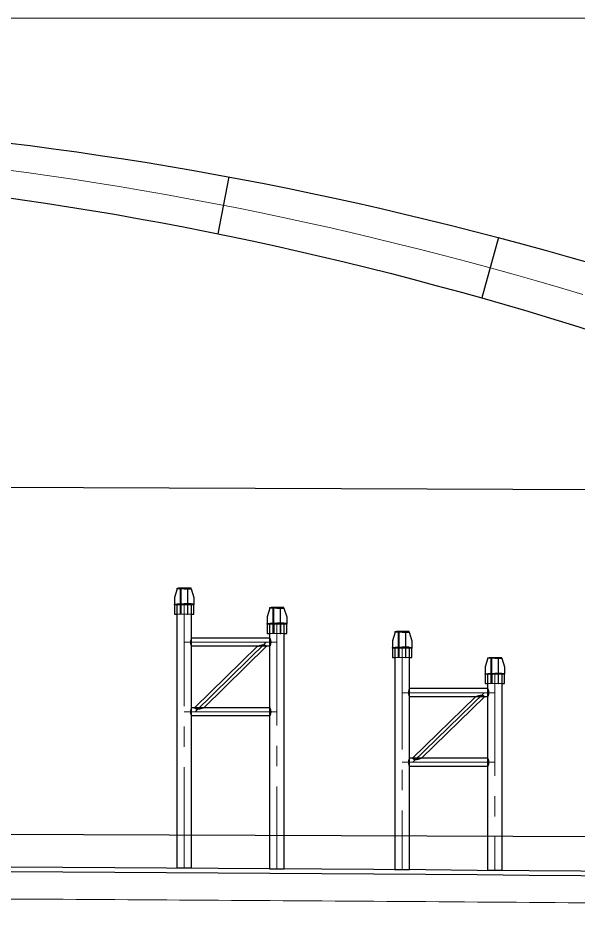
# Model space of a CAD drawing. Extents: x 1767995 to 4174245, y 542814 to 862564.
# Drawn here: x 3523723 to 3547877, y 583969 to 622752 of the extents above; entities that cross this region are included whole.
import ezdxf

# ---------------------------------------------------------------- set-up
doc = ezdxf.new("R2010")
doc.units = 0
doc.header["$LTSCALE"] = 3500
doc.linetypes.add('CENTER', pattern=[2, 1.25, -0.25, 0.25, -0.25])
doc.linetypes.add('DASHED', pattern=[0.75, 0.5, -0.25])
for name, color, linetype, lineweight in [('1粗实线', 1, 'Continuous', 30), ('3中心线', 6, 'CENTER', 18), ('4虚线', 2, 'DASHED', 18), ('5文本', 7, 'Continuous', 15), ('6标注线', 7, 'Continuous', 13), ('标注', 3, 'Continuous', 18), ('桥 构造粗实', 1, 'Continuous', 30)]:
    doc.layers.add(name, color=color, linetype=linetype, lineweight=lineweight)

# ---------------------------------------------------------------- blocks, each defined once
blk = doc.blocks.new('werwerer')
at = {"layer": '1粗实线', "elevation": 0}
for points in [[(193795, 41794, 0.464316), (193777, 41816), (193651, 41816), (193531, 41444), (193531, 41144), (193651, 41144), (193651, 41164), (193777, 41164, 0.464316), (193795, 41186)], [(193951, 41144), (193651, 41144), (193651, 41164), (193777, 41164, 0.414214), (193795, 41182), (193795, 41798, 0.414214), (193777, 41816), (193651, 41816), (193651, 41836), (193951, 41836), (193951, 41816), (193826, 41816, 0.414214), (193808, 41798), (193808, 41182, 0.414214), (193826, 41164), (193951, 41164)], [(193951, 41144), (194251, 41144), (194251, 41164), (194126, 41164, -0.414214), (194108, 41182), (194108, 41798, -0.414214), (194126, 41816), (194251, 41816), (194251, 41836), (193951, 41836), (193951, 41816), (194077, 41816, -0.414214), (194095, 41798), (194095, 41182, -0.414214), (194077, 41164), (193951, 41164)], [(194108, 41794, -0.464316), (194126, 41816), (194251, 41816), (194371, 41444), (194371, 41144), (194251, 41144), (194251, 41164), (194126, 41164, -0.464316), (194108, 41186)]]:
    blk.add_lwpolyline(points, format="xyb", close=True, dxfattribs=at)
blk.add_lwpolyline([(193701, 41846), (194201, 41846), (194201, 41836), (193701, 41836)], close=True, dxfattribs=at)
blk = doc.blocks.new('tertert')
at = {"layer": '1粗实线'}
for p, q in [((203266, 43306, 0), (206636, 43306, 0)), ((203266, 42955, 0), (206636, 42955, 0)), ((203401, 42955, 0), (206112, 40306, 0)), ((203791, 42955, 0), (206502, 40306, 0)), ((203266, 40306, 0), (206636, 40306, 0)), ((203266, 39955, 0), (206636, 39955, 0))]:
    blk.add_line(p, q, dxfattribs=at)
at = {"layer": '1粗实线', "elevation": 0}
for points in [[(203266, 43306), (203266, 43306), (203266, 43305), (203266, 43305), (203265, 43304), (203265, 43303), (203264, 43301), (203263, 43299), (203262, 43297), (203261, 43295), (203260, 43293), (203259, 43290), (203257, 43287), (203256, 43284), (203255, 43280), (203253, 43276), (203251, 43272), (203250, 43268), (203248, 43264), (203246, 43259), (203244, 43255), (203243, 43250), (203241, 43244), (203239, 43239), (203237, 43234), (203236, 43228), (203234, 43222), (203232, 43216), (203231, 43210), (203229, 43204), (203228, 43198), (203227, 43191), (203225, 43185), (203224, 43178), (203223, 43171), (203223, 43165), (203222, 43158), (203221, 43151), (203221, 43144), (203221, 43137), (203221, 43130), (203221, 43124), (203221, 43117), (203221, 43110), (203222, 43103), (203223, 43096), (203223, 43089), (203224, 43083), (203225, 43076), (203227, 43070), (203228, 43063), (203229, 43057), (203231, 43051), (203232, 43045), (203234, 43039), (203236, 43033), (203237, 43027), (203239, 43022), (203241, 43016), (203243, 43011), (203244, 43006), (203246, 43002), (203248, 42997), (203250, 42993), (203251, 42988), (203253, 42984), (203255, 42981), (203256, 42977), (203257, 42974), (203259, 42971), (203260, 42968), (203261, 42966), (203262, 42964), (203263, 42962), (203264, 42960), (203265, 42958), (203265, 42957), (203266, 42956), (203266, 42955), (203266, 42955), (203266, 42955)], [(206636, 43306), (206636, 43306), (206637, 43305), (206637, 43305), (206637, 43304), (206638, 43303), (206639, 43301), (206640, 43299), (206641, 43297), (206642, 43295), (206643, 43293), (206644, 43290), (206645, 43287), (206647, 43284), (206648, 43280), (206650, 43276), (206652, 43272), (206653, 43268), (206655, 43264), (206657, 43259), (206658, 43255), (206660, 43250), (206662, 43244), (206664, 43239), (206666, 43234), (206667, 43228), (206669, 43222), (206671, 43216), (206672, 43210), (206674, 43204), (206675, 43198), (206676, 43191), (206677, 43185), (206679, 43178), (206679, 43171), (206680, 43165), (206681, 43158), (206681, 43151), (206682, 43144), (206682, 43137), (206682, 43130), (206682, 43124), (206682, 43117), (206681, 43110), (206681, 43103), (206680, 43096), (206679, 43089), (206679, 43083), (206677, 43076), (206676, 43070), (206675, 43063), (206674, 43057), (206672, 43051), (206671, 43045), (206669, 43039), (206667, 43033), (206666, 43027), (206664, 43022), (206662, 43016), (206660, 43011), (206658, 43006), (206657, 43002), (206655, 42997), (206653, 42993), (206652, 42988), (206650, 42984), (206648, 42981), (206647, 42977), (206645, 42974), (206644, 42971), (206643, 42968), (206642, 42966), (206641, 42964), (206640, 42962), (206639, 42960), (206638, 42958), (206637, 42957), (206637, 42956), (206637, 42955), (206636, 42955), (206636, 42955)], [(203266, 40306), (203266, 40306), (203266, 40305), (203266, 40305), (203265, 40304), (203265, 40303), (203264, 40301), (203263, 40299), (203262, 40297), (203261, 40295), (203260, 40293), (203259, 40290), (203257, 40287), (203256, 40284), (203255, 40280), (203253, 40276), (203251, 40272), (203250, 40268), (203248, 40264), (203246, 40259), (203244, 40255), (203243, 40250), (203241, 40244), (203239, 40239), (203237, 40234), (203236, 40228), (203234, 40222), (203232, 40216), (203231, 40210), (203229, 40204), (203228, 40198), (203227, 40191), (203225, 40185), (203224, 40178), (203223, 40171), (203223, 40165), (203222, 40158), (203221, 40151), (203221, 40144), (203221, 40137), (203221, 40130), (203221, 40124), (203221, 40117), (203221, 40110), (203222, 40103), (203223, 40096), (203223, 40089), (203224, 40083), (203225, 40076), (203227, 40070), (203228, 40063), (203229, 40057), (203231, 40051), (203232, 40045), (203234, 40039), (203236, 40033), (203237, 40027), (203239, 40022), (203241, 40016), (203243, 40011), (203244, 40006), (203246, 40002), (203248, 39997), (203250, 39993), (203251, 39988), (203253, 39984), (203255, 39981), (203256, 39977), (203257, 39974), (203259, 39971), (203260, 39968), (203261, 39966), (203262, 39964), (203263, 39962), (203264, 39960), (203265, 39958), (203265, 39957), (203266, 39956), (203266, 39955), (203266, 39955), (203266, 39955)], [(206636, 40306), (206636, 40306), (206637, 40305), (206637, 40305), (206637, 40304), (206638, 40303), (206639, 40301), (206640, 40299), (206641, 40297), (206642, 40295), (206643, 40293), (206644, 40290), (206645, 40287), (206647, 40284), (206648, 40280), (206650, 40276), (206652, 40272), (206653, 40268), (206655, 40264), (206657, 40259), (206658, 40255), (206660, 40250), (206662, 40244), (206664, 40239), (206666, 40234), (206667, 40228), (206669, 40222), (206671, 40216), (206672, 40210), (206674, 40204), (206675, 40198), (206676, 40191), (206677, 40185), (206679, 40178), (206679, 40171), (206680, 40165), (206681, 40158), (206681, 40151), (206682, 40144), (206682, 40137), (206682, 40130), (206682, 40124), (206682, 40117), (206681, 40110), (206681, 40103), (206680, 40096), (206679, 40089), (206679, 40083), (206677, 40076), (206676, 40070), (206675, 40063), (206674, 40057), (206672, 40051), (206671, 40045), (206669, 40039), (206667, 40033), (206666, 40027), (206664, 40022), (206662, 40016), (206660, 40011), (206658, 40006), (206657, 40002), (206655, 39997), (206653, 39993), (206652, 39988), (206650, 39984), (206648, 39981), (206647, 39977), (206645, 39974), (206644, 39971), (206643, 39968), (206642, 39966), (206641, 39964), (206640, 39962), (206639, 39960), (206638, 39958), (206637, 39957), (206637, 39956), (206637, 39955), (206636, 39955), (206636, 39955)]]:
    blk.add_lwpolyline(points, dxfattribs=at)
at = {"layer": '1粗实线'}
for points in [[(203791, 42955), (203791, 42955), (203790, 42955), (203789, 42956), (203788, 42956), (203785, 42957), (203783, 42958), (203780, 42959), (203776, 42960), (203773, 42961), (203768, 42963), (203764, 42964), (203758, 42966), (203753, 42968), (203747, 42970), (203741, 42972), (203734, 42974), (203727, 42977), (203720, 42979), (203712, 42981), (203705, 42984), (203696, 42986), (203688, 42989), (203680, 42991), (203671, 42994), (203662, 42997), (203653, 42999), (203644, 43002), (203635, 43004), (203625, 43006), (203616, 43008), (203607, 43010), (203598, 43012), (203589, 43014), (203580, 43016), (203571, 43017), (203562, 43018), (203553, 43019), (203545, 43020), (203537, 43020), (203529, 43020), (203522, 43020), (203515, 43020), (203508, 43019), (203501, 43018), (203494, 43017), (203488, 43016), (203482, 43014), (203477, 43012), (203472, 43010), (203467, 43008), (203462, 43006), (203457, 43004), (203453, 43002), (203449, 42999), (203445, 42997), (203441, 42994), (203438, 42991), (203434, 42989), (203431, 42986), (203428, 42984), (203426, 42981), (203423, 42979), (203420, 42977), (203418, 42974), (203416, 42972), (203414, 42970), (203412, 42968), (203410, 42966), (203409, 42964), (203407, 42963), (203406, 42961), (203405, 42960), (203404, 42959), (203403, 42958), (203402, 42957), (203402, 42956), (203401, 42956), (203401, 42955), (203401, 42955), (203401, 42955)], [(206112, 40306), (206112, 40306), (206112, 40306), (206114, 40305), (206115, 40305), (206117, 40304), (206120, 40303), (206123, 40302), (206126, 40301), (206130, 40299), (206135, 40298), (206139, 40296), (206144, 40295), (206150, 40293), (206156, 40291), (206162, 40289), (206169, 40287), (206176, 40284), (206183, 40282), (206190, 40279), (206198, 40277), (206206, 40274), (206215, 40272), (206223, 40269), (206232, 40267), (206241, 40264), (206250, 40262), (206259, 40259), (206268, 40257), (206278, 40255), (206287, 40252), (206296, 40250), (206305, 40249), (206314, 40247), (206323, 40245), (206332, 40244), (206341, 40243), (206349, 40242), (206358, 40241), (206366, 40241), (206374, 40241), (206381, 40241), (206388, 40241), (206395, 40242), (206402, 40243), (206408, 40244), (206415, 40245), (206420, 40247), (206426, 40249), (206431, 40250), (206436, 40252), (206441, 40255), (206446, 40257), (206450, 40259), (206454, 40262), (206458, 40264), (206462, 40267), (206465, 40269), (206468, 40272), (206472, 40274), (206475, 40277), (206477, 40279), (206480, 40282), (206482, 40284), (206485, 40287), (206487, 40289), (206489, 40291), (206491, 40293), (206492, 40295), (206494, 40296), (206495, 40298), (206497, 40299), (206498, 40301), (206499, 40302), (206500, 40303), (206500, 40304), (206501, 40305), (206502, 40305), (206502, 40306), (206502, 40306), (206502, 40306)]]:
    blk.add_lwpolyline(points, dxfattribs=at)
at = {"layer": '3中心线'}
for p, q in [((202951, 43130, 0), (206951, 43130, 0)), ((203416, 43130, 0), (206486, 40130, 0)), ((202951, 40130, 0), (206951, 40130, 0))]:
    blk.add_line(p, q, dxfattribs=at)

msp = doc.modelspace()

# ---------------------------------------------------------------- linework, layer by layer
at = {"layer": '1粗实线'}
for p, q in [((3442585.9, 602869.3), (3566745.3, 602359.6)), ((3531312.6, 597466.8, -0.3), (3530472.6, 597466.8, -0.3)), ((3530472.6, 597466.8, -0.3), (3530472.6, 597066.8, -0.3)), ((3531312.6, 597066.8, -0.3), (3531312.6, 597466.8, -0.3)), ((3530472.6, 597066.8, -0.3), (3530577.6, 597066.8, -0.3)), ((3531207.6, 597066.8, -0.3), (3531312.6, 597066.8, -0.3)), ((3535312.6, 596632.5, -0.4), (3534472.6, 596632.5, -0.4)), ((3534472.6, 596632.5, -0.4), (3534472.6, 596232.5, -0.4)), ((3535312.6, 596232.5, -0.4), (3535312.6, 596632.5, -0.4)), ((3534472.6, 596232.5, -0.4), (3534577.6, 596232.5, -0.4)), ((3535207.6, 596232.5, -0.4), (3535312.6, 596232.5, -0.4)), ((3540713, 595598, -0.3), (3539873, 595598, -0.3)), ((3539873, 595598, -0.3), (3539873, 595198, -0.3)), ((3540713, 595198, -0.3), (3540713, 595598, -0.3)), ((3539873, 595198, -0.3), (3539978, 595198, -0.3)), ((3540608, 595198, -0.3), (3540713, 595198, -0.3)), ((3544713, 594471.5, -0.4), (3543873, 594471.5, -0.4)), ((3543873, 594471.5, -0.4), (3543873, 594071.5, -0.4)), ((3544713, 594071.5, -0.4), (3544713, 594471.5, -0.4)), ((3543873, 594071.5, -0.4), (3543978, 594071.5, -0.4)), ((3544608, 594071.5, -0.4), (3544713, 594071.5, -0.4)), ((3441581.5, 587924.5), (3568082.2, 587397)), ((3441581.5, 587924.5), (3568082.2, 587397))]:
    msp.add_line(p, q, dxfattribs=at)
at = {"layer": '1粗实线', "ltscale": 4}
for p, q in [((3530472.6, 597466.8, -0.3), (3530472.6, 597486.8, -0.3)), ((3530472.6, 597486.8, -0.3), (3531312.6, 597486.8, -0.3)), ((3531312.6, 597466.8, -0.3), (3530472.6, 597466.8, -0.3)), ((3530731.6, 597466.8, -0.3), (3530753.6, 597466.8, -0.3)), ((3530731.6, 597066.8, -0.3), (3530731.6, 597466.8, -0.3)), ((3530753.6, 597466.8, -0.3), (3530753.6, 597066.8, -0.3)), ((3531053.6, 597466.8, -0.3), (3531031.6, 597466.8, -0.3)), ((3531031.6, 597466.8, -0.3), (3531031.6, 597066.8, -0.3)), ((3531053.6, 597066.8, -0.3), (3531053.6, 597466.8, -0.3)), ((3531312.6, 597486.8, -0.3), (3531312.6, 597466.8, -0.3)), ((3530753.6, 597066.8, -0.3), (3530731.6, 597066.8, -0.3)), ((3531031.6, 597066.8, -0.3), (3531053.6, 597066.8, -0.3)), ((3534472.6, 596632.5, -0.4), (3534472.6, 596652.5, -0.4)), ((3534472.6, 596652.5, -0.4), (3535312.6, 596652.5, -0.4)), ((3535312.6, 596632.5, -0.4), (3534472.6, 596632.5, -0.4)), ((3534731.6, 596232.5, -0.4), (3534731.6, 596632.5, -0.4)), ((3534753.6, 596632.5, -0.4), (3534753.6, 596232.5, -0.4)), ((3535053.6, 596632.5, -0.4), (3535031.6, 596632.5, -0.4)), ((3535031.6, 596632.5, -0.4), (3535031.6, 596232.5, -0.4)), ((3535053.6, 596232.5, -0.4), (3535053.6, 596632.5, -0.4)), ((3535312.6, 596652.5, -0.4), (3535312.6, 596632.5, -0.4)), ((3535031.6, 596232.5, -0.4), (3535053.6, 596232.5, -0.4)), ((3539873, 595598, -0.3), (3539873, 595618, -0.3)), ((3539873, 595618, -0.3), (3540713, 595618, -0.3)), ((3540713, 595598, -0.3), (3539873, 595598, -0.3)), ((3540132, 595598, -0.3), (3540154, 595598, -0.3)), ((3540132, 595198, -0.3), (3540132, 595598, -0.3)), ((3540154, 595598, -0.3), (3540154, 595198, -0.3)), ((3540454, 595598, -0.3), (3540432, 595598, -0.3)), ((3540432, 595598, -0.3), (3540432, 595198, -0.3)), ((3540454, 595198, -0.3), (3540454, 595598, -0.3)), ((3540713, 595618, -0.3), (3540713, 595598, -0.3)), ((3540154, 595198, -0.3), (3540132, 595198, -0.3)), ((3540432, 595198, -0.3), (3540454, 595198, -0.3)), ((3543873, 594471.5, -0.4), (3543873, 594491.5, -0.4)), ((3543873, 594491.5, -0.4), (3544713, 594491.5, -0.4)), ((3544713, 594471.5, -0.4), (3543873, 594471.5, -0.4)), ((3544132, 594071.5, -0.4), (3544132, 594471.5, -0.4)), ((3544154, 594471.5, -0.4), (3544154, 594071.5, -0.4)), ((3544454, 594471.5, -0.4), (3544432, 594471.5, -0.4)), ((3544432, 594471.5, -0.4), (3544432, 594071.5, -0.4)), ((3544454, 594071.5, -0.4), (3544454, 594471.5, -0.4)), ((3544713, 594491.5, -0.4), (3544713, 594471.5, -0.4)), ((3544432, 594071.5, -0.4), (3544454, 594071.5, -0.4))]:
    msp.add_line(p, q, dxfattribs=at)
at = {"layer": '1粗实线', "elevation": -0.4}
for points in [[(3531207.6, 586125.1), (3531207.6, 597466.8), (3530577.6, 597466.8), (3530577.6, 586125.1), (3531207.6, 586125.1)], [(3535207.6, 586092.3), (3535207.6, 596632.5), (3534577.6, 596632.5), (3534577.6, 586092.3), (3535207.6, 586092.3)], [(3540608, 586061.2), (3540608, 595598), (3539978, 595598), (3539978, 586061.2), (3540608, 586061.2)], [(3544608, 586031.9), (3544608, 594471.5), (3543978, 594471.5), (3543978, 586031.9), (3544608, 586031.9)]]:
    msp.add_lwpolyline(points, dxfattribs=at)
at = {"layer": '1粗实线'}
for points in [[(3402584, 586146.1, -0.0010736), (3429570.5, 586285), (3429585.1, 586285.1, -0.0032499), (3572579.4, 585784.6), (3572609.7, 585784.3, -0.0014157), (3606584, 585348.4, -0.0014134)], [(3402584, 585946.1, -0.0010736), (3429570.5, 586085), (3429585.1, 586085.1, -0.0032499), (3572579.4, 585584.6), (3572609.7, 585584.3, -0.0013324), (3604584, 585179.4, -0.0013324)]]:
    msp.add_lwpolyline(points, format="xyb", dxfattribs=at)
at = {"layer": '3中心线'}
for p, q in [((3530892.6, 597466.8, -0.1), (3530892.6, 586125.1, -0.1)), ((3534892.6, 596632.5, -0.1), (3534892.6, 586092.3, -0.1)), ((3540293, 595598, -0.1), (3540293, 586061.2, -0.1)), ((3544293, 594471.5, -0.1), (3544293, 586031.9, -0.1))]:
    msp.add_line(p, q, dxfattribs=at)
at = {"layer": '3中心线', "ltscale": 5000}
msp.add_lwpolyline([(3402584, 584766.2, -0.0010732), (3429566.9, 584905), (3429581.5, 584905.1, -0.0032499), (3572591.4, 584404.6), (3572621.7, 584404.3, -0.0014149), (3606584, 583968.5)], format="xyb", dxfattribs=at)
at = {"layer": '4虚线'}
for p, q in [((3530577.6, 597066.8, -0.3), (3531207.6, 597066.8, -0.3)), ((3534577.6, 596232.5, -0.4), (3535207.6, 596232.5, -0.4)), ((3539978, 595198, -0.3), (3540608, 595198, -0.3)), ((3543978, 594071.5, -0.4), (3544608, 594071.5, -0.4))]:
    msp.add_line(p, q, dxfattribs=at)
at = {"layer": '5文本'}
msp.add_line((3211745, 622751.7, -0.3), (3692995, 622751.7, -0.3), dxfattribs=at)
at = {"layer": '标注', "color": 8, "ltscale": 550}
msp.add_lwpolyline([(3523084, 616220), (3524084, 616086.8), (3525084, 615946.8), (3526084, 615799.9), (3527084, 615646.2), (3528084, 615485.7), (3529084, 615318.4), (3530084, 615144.2), (3531084, 614963.2), (3532084, 614775.4), (3533084, 614580.7), (3534084, 614379.2), (3535084, 614170.9), (3536084, 613955.7), (3537084, 613733.7), (3538084, 613504.9), (3539084, 613269.2), (3540084, 613026.8), (3541084, 612777.4), (3542084, 612521.3), (3543084, 612258.3), (3544084, 611988.5), (3545084, 611711.9), (3546084, 611428.4), (3547084, 611138.1), (3548084, 610841)], dxfattribs=at)
at = {"layer": '桥 构造粗实'}
for p, q in [((3532822.7, 615904.4), (3532345.3, 613451.7)), ((3544443.9, 613289.7), (3543724.1, 610687.4))]:
    msp.add_line(p, q, dxfattribs=at)
for points in [[(3523234.1, 617376.6), (3524243, 617251), (3525252.1, 617118.5), (3526261.2, 616979.2), (3527270.4, 616832.9), (3528279.7, 616679.8), (3529289.1, 616519.7), (3530298.6, 616352.8), (3531308.2, 616178.9), (3532317.9, 615998.2), (3533327.6, 615810.5), (3534337.4, 615616), (3535347.3, 615414.5), (3536357.3, 615206.2), (3537367.4, 614990.9), (3538377.5, 614768.8), (3539387.7, 614539.7), (3540398, 614303.7), (3541408.3, 614060.8), (3542418.8, 613811.1), (3543429.2, 613554.4), (3544439.8, 613290.8), (3545450.4, 613020.3), (3546461.1, 612742.9), (3547471.8, 612458.6), (3548482.6, 612167.4)], [(3522933.9, 615063.5), (3523924.9, 614922.6), (3524915.9, 614775), (3525906.8, 614620.7), (3526897.6, 614459.6), (3527888.2, 614291.7), (3528878.8, 614117), (3529869.4, 613935.6), (3530859.8, 613747.4), (3531850.1, 613552.5), (3532840.4, 613350.8), (3533830.5, 613142.4), (3534820.6, 612927.2), (3535810.7, 612705.2), (3536800.6, 612476.5), (3537790.5, 612241), (3538780.3, 611998.8), (3539770, 611749.8), (3540759.6, 611494), (3541749.2, 611231.5), (3542738.7, 610962.3), (3543728.2, 610686.2), (3544717.6, 610403.5), (3545706.9, 610113.9), (3546696.2, 609817.6), (3547685.4, 609514.6), (3548674.5, 609204.8)]]:
    msp.add_lwpolyline(points, dxfattribs=at)

# ---------------------------------------------------------------- block references
at = {"layer": '6标注线'}
for p in [(3336941.2, 556342.5, -0.1), (3340941.2, 555508.2, -0.3), (3346341.5, 554473.6, -0.1), (3350341.5, 553347.1, -0.3)]:
    msp.add_blockref('werwerer', p, dxfattribs=at)
at = {"layer": '6标注线', "xscale": -1}
for p in [(3737844, 552720.5, 0), (3747244.4, 550547.7, -0.3)]:
    msp.add_blockref('tertert', p, dxfattribs=at)

doc.saveas('drawing.dxf')
